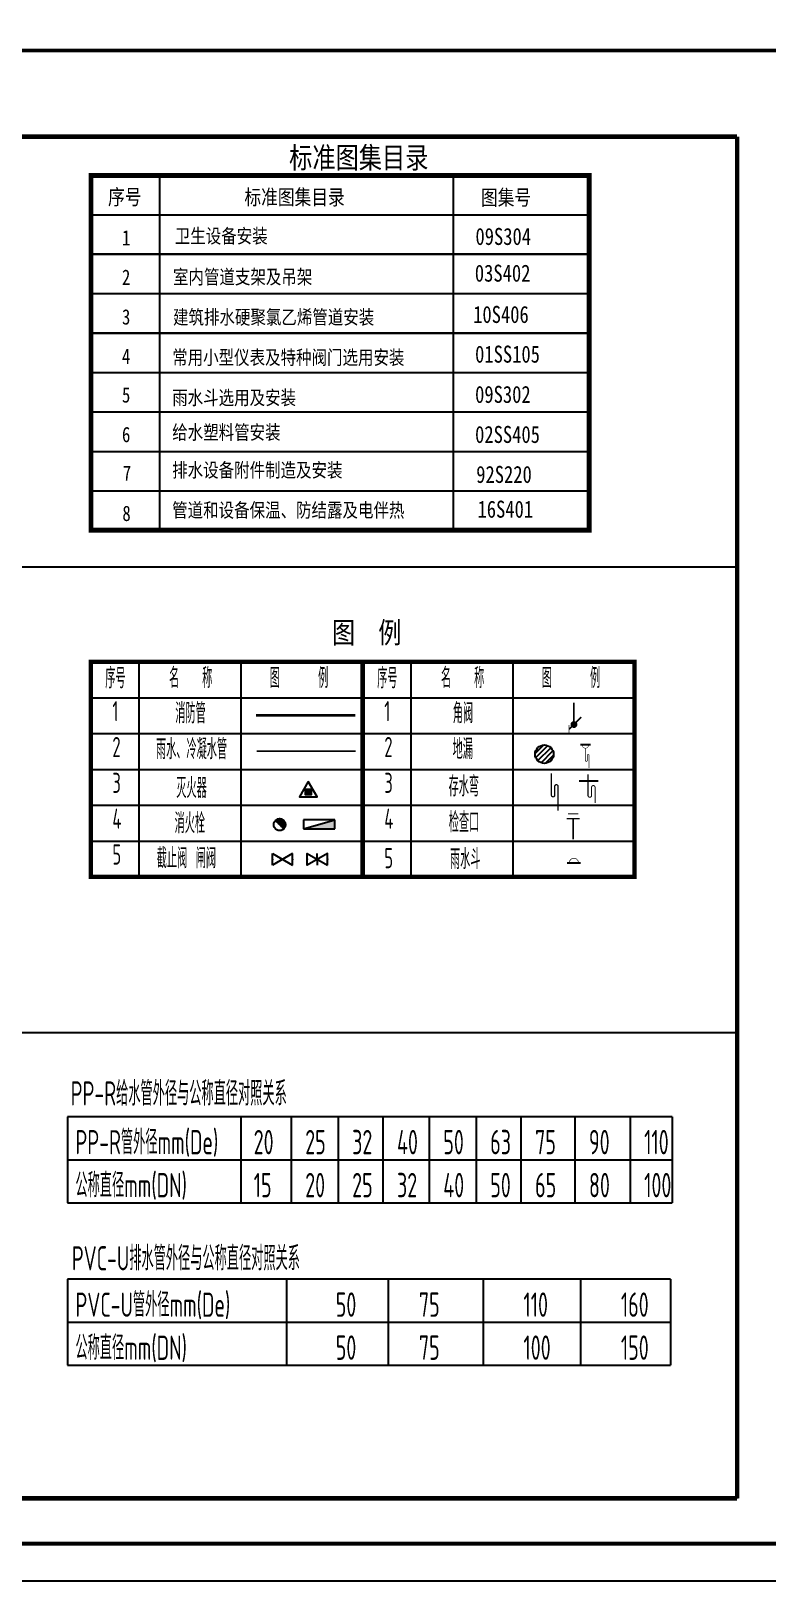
# Model space of a CAD drawing. Extents: x -409572 to -157272, y 600795 to 878326.
# Drawn here: x -380888 to -361168, y 794326 to 835851 of the extents above; entities that cross this region are included whole.
import ezdxf

# ---------------------------------------------------------------- set-up
doc = ezdxf.new("R2010")
doc.units = 0
doc.header["$LTSCALE"] = 1000
doc.header["$MEASUREMENT"] = 0
for name, pattern in [('CENTER2', [1.125, 0.75, -0.125, 0.125, -0.125]), ('CONTINOUS', [0]), ('PHANTOM2', [1.25, 0.625, -0.125, 0.125, -0.125, 0.125, -0.125])]:
    doc.linetypes.add(name, pattern=pattern)
doc.layers.get('0').update_dxf_attribs({"linetype": 'CONTINUOUS'})
for name, color, linetype in [('EQUIP_污水', 7, 'CONTINUOUS'), ('EQUIP_消火栓', 7, 'CONTINUOUS'), ('EQUIP_消防', 7, 'CONTINUOUS'), ('EQUIP_给水', 7, 'CONTINUOUS'), ('H-喷淋图块', 153, 'CONTINOUS'), ('PIPE-消防', 1, 'CONTINUOUS'), ('PIPE-雨水', 4, 'PHANTOM2'), ('TEXT', 7, 'CONTINUOUS'), ('TT', 7, 'CONTINUOUS'), ('TWT_TITLE', 7, 'CONTINUOUS'), ('图框', 66, 'CONTINUOUS'), ('设备材料表', 153, 'CONTINUOUS'), ('说明', 143, 'CONTINUOUS'), ('边框线', 143, 'CONTINUOUS')]:
    doc.layers.add(name, color=color, linetype=linetype)
doc.styles.add('HZ', font='txt', dxfattribs={"bigfont": 'hztxt'})
doc.styles.add('WW', font='gbenor.shx', dxfattribs={"width": 0.75, "bigfont": 'gbcbig.shx'})
doc.styles.add('宋体', font='')
doc.styles.get('宋体').set_extended_font_data('SimSun')

# ---------------------------------------------------------------- blocks, each defined once
blk = doc.blocks.new('$TWTSYS$00000141')
for p, q in [((-94, 8), (-10, 92)), ((-94, 8), (-10, 92)), ((-87, -35), (35, 87)), ((-87, -35), (35, 87)), ((-66, -66), (66, 66)), ((-66, -66), (66, 66)), ((-32, -87), (88, 33)), ((-32, -87), (88, 33)), ((11, -92), (92, -11)), ((11, -92), (92, -11))]:
    blk.add_line(p, q)
blk.add_circle((0, 0), 94)
blk.add_circle((0, 0), 94)
blk = doc.blocks.new('$ATTACHMENT$00000196')
blk.add_line((53, 944), (-347, 944))
for points, const_width in [([(-25, 944, -1.067664), (-275, 944)], 20), ([(0, 0), (0, 512, 1), (-75, 512), (-75, 312, -1), (-150, 312), (-150, 810)], 30)]:
    blk.add_lwpolyline(points, format="xyb", dxfattribs=dict(const_width=const_width))
at = {"style": 'HZ', "flags": 1}
for tag in ['WHAT', 'SPEC', 'UNIT']:
    blk.add_attdef(tag, (-150, 810), '', height=0.001, dxfattribs=at)
blk = doc.blocks.new('$ATTACHMENT$00000330')
blk.add_line((-454, 626), (87, 626))
at = {"const_width": 30}
blk.add_lwpolyline([(0, 0), (0, 456, 0.75), (-100, 456), (-100, 202, -0.75), (-200, 202), (-200, 816)], format="xyb", dxfattribs=at)
blk = doc.blocks.new('$TWTSYS$00000426')
for points, const_width in [([(-125, 407), (125, 407)], 20), ([(-100, 500), (100, 500)], 20), ([(0, 407), (0, 0)], 30)]:
    blk.add_lwpolyline(points, dxfattribs=dict(const_width=const_width))
at = {"style": 'HZ', "width": 0.7, "flags": 1}
for tag in ['UNIT', 'SPEC', 'WHAT']:
    blk.add_attdef(tag, (0, 0), '', height=0.001, dxfattribs=at)
blk = doc.blocks.new('$ATTACHMENT$00000214')
h = blk.add_hatch()
h.set_pattern_fill('ANSI31', color=256, scale=200, style=0)
h.set_pattern_definition([(45, (-38543.802, -6842.639), (-17.67767, 17.67767), [])])
h.paths.add_polyline_path([(-65, 2), (65, 2), (65, -128), (-65, -128)])
for points in [[(0, 172), (-198, -172), (198, -172)], [(-65, 2), (65, 2), (65, -128), (-65, -128)]]:
    blk.add_lwpolyline(points, close=True)
blk = doc.blocks.new('$ATTACHMENT$00000086')
at = {"color": 0}
for p, q in [((-5, 5, 0), (-131, 5, 0)), ((-15, 15, 0), (-130, 15, 0)), ((-130, -10, 0), (-130, 10, 0)), ((-10, 10, 0), (-130, 10, 0)), ((-21, 21, 0), (-129, 21, 0)), ((-26, 26, 0), (-128, 26, 0)), ((-31, 31, 0), (-127, 31, 0)), ((-36, 36, 0), (-126, 36, 0)), ((-125, -38, 0), (-125, 38, 0)), ((-42, 42, 0), (-124, 42, 0)), ((-47, 47, 0), (-122, 47, 0)), ((-120, -52, 0), (-120, 52, 0)), ((-52, 52, 0), (-120, 52, 0)), ((-57, 57, 0), (-118, 57, 0)), ((-115, -63, 0), (-115, 63, 0)), ((-63, 63, 0), (-115, 63, 0)), ((-68, 68, 0), (-112, 68, 0)), ((-109, -72, 0), (-109, 72, 0)), ((-73, 73, 0), (-108, 73, 0)), ((-78, 78, 0), (-105, 78, 0)), ((-104, -79, 0), (-104, 79, 0)), ((-84, 84, 0), (-101, 84, 0)), ((-99, -86, 0), (-99, 86, 0)), ((-89, 89, 0), (-96, 89, 0)), ((-94, -91, 0), (-94, 91, 0)), ((-88, -96, 0), (-88, 88, 0)), ((-83, -101, 0), (-83, 83, 0)), ((-78, -105, 0), (-78, 78, 0)), ((-73, -109, 0), (-73, 73, 0)), ((-67, -112, 0), (-67, 67, 0)), ((-62, -115, 0), (-62, 62, 0)), ((-57, -118, 0), (-57, 57, 0)), ((-52, -120, 0), (-52, 52, 0)), ((-46, -122, 0), (-46, 46, 0)), ((-41, -124, 0), (-41, 41, 0)), ((-36, -126, 0), (-36, 36, 0)), ((-31, -127, 0), (-31, 31, 0)), ((-25, -128, 0), (-25, 25, 0)), ((-20, -129, 0), (-20, 20, 0)), ((-15, -130, 0), (-15, 15, 0)), ((-10, -130, 0), (-10, 10, 0)), ((-4, -131, 0), (-4, 4, 0)), ((0, 0, 0), (-131, 0, 0)), ((6, -6, 0), (-131, -6, 0)), ((11, -11, 0), (-130, -11, 0)), ((16, -16, 0), (-130, -16, 0)), ((21, -21, 0), (-129, -21, 0)), ((27, -27, 0), (-128, -27, 0)), ((32, -32, 0), (-127, -32, 0)), ((37, -37, 0), (-125, -37, 0)), ((42, -42, 0), (-124, -42, 0)), ((48, -48, 0), (-122, -48, 0)), ((53, -53, 0), (-120, -53, 0)), ((58, -58, 0), (-117, -58, 0)), ((63, -63, 0), (-114, -63, 0)), ((69, -69, 0), (-111, -69, 0)), ((74, -74, 0), (-108, -74, 0)), ((79, -79, 0), (-104, -79, 0)), ((84, -84, 0), (-100, -84, 0)), ((90, -90, 0), (-95, -90, 0)), ((90, -95, 0), (-90, -95, 0)), ((84, -100, 0), (-84, -100, 0)), ((77, -105, 0), (-77, -105, 0)), ((70, -111, 0), (-70, -111, 0)), ((60, -116, 0), (-60, -116, 0)), ((49, -121, 0), (-49, -121, 0)), ((33, -126, 0), (-33, -126, 0)), ((1, -131, 0), (1, -1, 0)), ((6, -131, 0), (6, -6, 0)), ((11, -130, 0), (11, -11, 0)), ((17, -130, 0), (17, -17, 0)), ((22, -129, 0), (22, -22, 0)), ((27, -128, 0), (27, -27, 0)), ((32, -127, 0), (32, -32, 0)), ((38, -125, 0), (38, -38, 0)), ((43, -124, 0), (43, -43, 0)), ((48, -122, 0), (48, -48, 0)), ((53, -119, 0), (53, -53, 0)), ((59, -117, 0), (59, -59, 0)), ((64, -114, 0), (64, -64, 0)), ((69, -111, 0), (69, -69, 0)), ((74, -108, 0), (74, -74, 0)), ((80, -104, 0), (80, -80, 0)), ((85, -99, 0), (85, -85, 0)), ((90, -95, 0), (90, -90, 0))]:
    blk.add_line(p, q, dxfattribs=at)
blk.add_line((92, -92, 0), (-92, 92, 0))
for start, end in [(135, 315), (315, 135)]:
    blk.add_arc((0, 0, 0), 131, start, end)
blk = doc.blocks.new('$TWTSYS$00000434')
for p, q in [((-0.5, 0.5), (-0.5, -0.5)), ((-0.5, -0.5), (0.5, 0.5)), ((0.5, 0.5), (-0.5, 0.5)), ((0.5, -0.5), (0.5, 0.5)), ((-0.5, -0.5), (0.5, -0.5))]:
    blk.add_line(p, q)
blk.add_solid([(0.5, -0.5), (0.5, 0.5), (-0.5, -0.5)])
blk = doc.blocks.new('$ATTACHMENT$00000217')
blk.add_line((-150, 0), (150, 0))
at = {"const_width": 15}
blk.add_lwpolyline([(-99, 0, -1), (101, 0)], format="xyb", dxfattribs=at)
blk = doc.blocks.new('$ATTACHMENT$00000126')
for points, const_width in [([(0, 0), (-223, -223)], 30), ([(-133, -136), (-133, 264)], 30), ([(-223, -288), (-223, -146)], 15)]:
    blk.add_lwpolyline(points, dxfattribs=dict(const_width=const_width))
at = {"const_width": 62.5}
blk.add_lwpolyline([(-102, -136, -1), (-165, -136, -1)], format="xyb", close=True, dxfattribs=at)

msp = doc.modelspace()

# ---------------------------------------------------------------- linework, layer by layer
at = {"color": 0}
for p, q in [((-373879.7, 813812.9), (-374420.5, 813500.7)), ((-374420.5, 813500.7), (-374420.5, 813812.9)), ((-374420.5, 813812.9), (-373879.7, 813500.7)), ((-373879.7, 813500.7), (-373879.7, 813812.9))]:
    msp.add_line(p, q, dxfattribs=at)
msp.add_lwpolyline([(-372945.8, 813507.2), (-372945.8, 813819.4), (-373486.7, 813507.2), (-373486.7, 813819.4), (-372945.8, 813507.2)], dxfattribs=at)
for p in [(-374420.5, 813656.8), (-373879.7, 813656.8), (-373486.7, 813663.3), (-372945.8, 813663.3)]:
    msp.add_point(p, dxfattribs=at)
at = {"layer": 'EQUIP_污水', "const_width": 35.5}
msp.add_lwpolyline([(-366766.8, 814958.8), (-366766.8, 815614.4, 1), (-366855.4, 815614.4), (-366855.4, 815378, -1), (-366944.1, 815378), (-366944.1, 815966.3)], format="xyb", dxfattribs=at)
at = {"layer": 'H-喷淋图块', "color": 134, "ltscale": 0.5}
for points in [[(-381371.8, 821499.7), (-361970.3, 821499.7)], [(-381371.8, 809019.7), (-361970.3, 809019.7)]]:
    msp.add_lwpolyline(points, dxfattribs=at)
at = {"layer": 'PIPE-消防', "linetype": 'CENTER2', "ltscale": 2, "const_width": 70}
msp.add_lwpolyline([(-374858, 817517.2), (-372199.3, 817517.2)], dxfattribs=at)
at = {"layer": 'PIPE-雨水', "const_width": 52.5}
msp.add_lwpolyline([(-374837.4, 816557.2), (-372191.1, 816557.2)], dxfattribs=at)
at = {"layer": 'TT'}
for p, q in [((-379906.4, 806765.2), (-379906.4, 804461.2)), ((-363710.6, 806765.2), (-379906.4, 806765.2)), ((-379906.4, 804461.2), (-363710.6, 804461.2)), ((-379906.4, 802410.8), (-379906.4, 800106.8)), ((-363750.6, 802410.8), (-379906.4, 802410.8))]:
    msp.add_line(p, q, dxfattribs=at)
for points in [[(-377445.7, 831981.8), (-377445.7, 822477.8)], [(-375264.5, 806765.2), (-375264.5, 804461.2)], [(-373918.9, 806765.2), (-373918.9, 804461.2)], [(-372661.1, 806765.2), (-372661.1, 804461.2)], [(-371458.7, 806765.2), (-371458.7, 804461.2)], [(-370219.4, 806765.2), (-370219.4, 804461.2)], [(-368961.6, 806765.2), (-368961.6, 804461.2)], [(-367759.2, 806765.2), (-367759.2, 804461.2)], [(-366316.7, 806765.2), (-366316.7, 804461.2)], [(-364837.3, 806765.2), (-364837.3, 804461.2)], [(-363710.6, 806765.2), (-363710.6, 804461.2)], [(-379906.4, 805613.2), (-363710.6, 805613.2)], [(-374046.1, 802410.8), (-374046.1, 800106.8)], [(-371318, 802410.8), (-371318, 800106.8)], [(-368774.6, 802410.8), (-368774.6, 800106.8)], [(-366165, 802410.8), (-366165, 800106.8)], [(-363750.6, 802410.8), (-363750.6, 800106.8)], [(-379906.4, 801258.8), (-363750.6, 801258.8)]]:
    msp.add_lwpolyline(points, dxfattribs=at)
at = {"layer": 'TWT_TITLE', "color": 4}
msp.add_lwpolyline([(-409572, 794325.7), (-335272, 794325.7), (-335272, 836325.7), (-409572, 836325.7)], close=True, dxfattribs=at)
at = {"layer": 'TWT_TITLE', "color": 4, "const_width": 100}
msp.add_lwpolyline([(-407072, 795325.7), (-336272, 795325.7), (-336272, 835325.7), (-407072, 835325.7)], close=True, dxfattribs=at)
at = {"layer": '图框', "color": 134}
msp.add_line((-361970.3, 833019.7), (-361970.3, 796539.7), dxfattribs=at)
at = {"layer": '图框', "color": 3, "const_width": 118.8}
for points in [[(-403351.8, 833019.7), (-361970.3, 833019.7)], [(-361970.3, 833019.7), (-361970.3, 796539.7)], [(-403351.8, 796539.7), (-361970.3, 796539.7)]]:
    msp.add_lwpolyline(points, dxfattribs=at)
at = {"layer": '说明', "color": 0}
for q in [(-373216.2, 813819.4), (-373216.2, 813507.2)]:
    msp.add_line((-373216.2, 813663.3), q, dxfattribs=at)
at = {"layer": '边框线', "color": 0}
for p, q in [((-379279.2, 829869.8), (-365934.7, 829869.8)), ((-379279.2, 828813.8), (-365934.7, 828813.8)), ((-379279.2, 827757.8), (-365934.7, 827757.8)), ((-379279.2, 826701.8), (-365934.7, 826701.8)), ((-379279.2, 825645.8), (-365934.7, 825645.8)), ((-379279.2, 824589.8), (-365934.7, 824589.8)), ((-370521.7, 824589.8), (-365934.7, 824589.8)), ((-379279.2, 823533.8), (-365934.7, 823533.8)), ((-372001.5, 813187.7), (-364716.1, 813187.7)), ((-379906.4, 800106.8), (-363750.6, 800106.8))]:
    msp.add_line(p, q, dxfattribs=at)
at = {"layer": '边框线', "color": 3}
for p, q in [((-377986, 813187.7), (-377986, 818947.7)), ((-375254.8, 813187.7), (-375254.8, 818947.7)), ((-370700.6, 813187.7), (-370700.6, 818947.7)), ((-367969.4, 813187.7), (-367969.4, 818947.7)), ((-379286.9, 817987.7), (-372001.5, 817987.7)), ((-372001.5, 817987.7), (-364716.1, 817987.7)), ((-379286.9, 817027.7), (-372001.5, 817027.7)), ((-372001.5, 817027.7), (-364716.1, 817027.7)), ((-379286.9, 816067.7), (-372001.5, 816067.7)), ((-372001.5, 816067.7), (-364716.1, 816067.7)), ((-379286.9, 815107.7), (-372001.5, 815107.7)), ((-372001.5, 815107.7), (-364716.1, 815107.7)), ((-379286.9, 814147.7), (-372001.5, 814147.7)), ((-372001.5, 814147.7), (-364716.1, 814147.7)), ((-379286.9, 813187.7), (-372001.5, 813187.7)), ((-379286.9, 813187.7), (-372001.5, 813187.7)), ((-372001.5, 813187.7), (-364716.1, 813187.7)), ((-372001.5, 813187.7), (-364716.1, 813187.7))]:
    msp.add_line(p, q, dxfattribs=at)
at = {"layer": '边框线', "color": 0, "const_width": 130.7}
msp.add_lwpolyline([(-379279.2, 831981.8), (-379279.2, 822477.8), (-365934.7, 822477.8), (-365934.7, 831981.8), (-379279.2, 831981.8)], dxfattribs=at)
at = {"layer": '边框线', "color": 0}
for points in [[(-369579.9, 831981.8), (-369579.9, 822477.8)], [(-379279.2, 830925.8), (-365934.7, 830925.8)], [(-379279.2, 830925.8), (-365934.7, 830925.8)], [(-365934.7, 829869.8), (-379279.2, 829869.8)], [(-379279.2, 828813.8), (-365934.7, 828813.8)], [(-365934.7, 827757.8), (-379279.2, 827757.8)]]:
    msp.add_lwpolyline(points, dxfattribs=at)
at = {"layer": '边框线', "color": 3, "const_width": 118.8}
for points in [[(-379286.9, 818947.7), (-379286.9, 813187.7), (-372001.5, 813187.7), (-372001.5, 818947.7), (-379286.9, 818947.7)], [(-372001.5, 818947.7), (-372001.5, 813187.7), (-364716.1, 813187.7), (-364716.1, 818947.7), (-372001.5, 818947.7)]]:
    msp.add_lwpolyline(points, dxfattribs=at)

# ---------------------------------------------------------------- block references
at = {"layer": 'EQUIP_污水'}
for name, p, xscale, yscale, zscale in [('$ATTACHMENT$00000196', (-365935.2, 816103.9), 0.656639999942854, 0.656639999942854, 0.65664), ('$ATTACHMENT$00000330', (-365774.2, 815167.9), 0.9455615999177098, 0.9455615999177098, 0.9455616000000002), ('$TWTSYS$00000426', (-366362.1, 814192.2), 1.368000000016764, 1.368000000016764, 1.368)]:
    msp.add_blockref(name, p, dxfattribs=dict(at, xscale=xscale, yscale=yscale, zscale=zscale))
at = {"layer": 'EQUIP_污水', "linetype": 'BYBLOCK', "xscale": 1.2, "yscale": 1.2, "zscale": 1.2}
msp.add_blockref('$ATTACHMENT$00000217', (-366342.8, 813568.8), dxfattribs=at)
at = {"layer": 'EQUIP_消火栓', "xscale": 840, "yscale": 240, "zscale": 840, "rotation": 359.9999999999999}
msp.add_blockref('$TWTSYS$00000434', (-373168.5, 814593.9), dxfattribs=at)
at = {"layer": 'EQUIP_消防', "xscale": 1.2, "yscale": 1.2, "zscale": 1.2}
msp.add_blockref('$ATTACHMENT$00000214', (-373457.4, 815538.8), dxfattribs=at)
at = {"layer": 'EQUIP_消防', "xscale": -1.2, "yscale": 1.2, "zscale": 1.2, "rotation": 90}
msp.add_blockref('$ATTACHMENT$00000086', (-374226.3, 814587.1), dxfattribs=at)
at = {"layer": 'EQUIP_给水', "linetype": 'BYBLOCK', "xscale": 1.4592, "yscale": 1.4592, "zscale": 1.4592}
msp.add_blockref('$ATTACHMENT$00000126', (-366146.3, 817468.8), dxfattribs=at)
at = {"layer": '设备材料表', "xscale": 2.626559999771416, "yscale": 2.626560000004247, "zscale": 2.626559999999997}
msp.add_blockref('$TWTSYS$00000141', (-367133.5, 816476.7), dxfattribs=at)

# ---------------------------------------------------------------- texts
at = {"layer": 'TEXT', "color": 3, "style": '宋体', "width": 0.8}
for s, height, p in [('标准图集目录', 570.24, (-373971.3, 832173.5, 0)), ('序号', 410.57, (-378822, 831199.3)), ('标准图集目录', 410.57, (-375169.4, 831193.9)), ('图集号', 410.57, (-368831.7, 831184.4, 0)), ('1', 410.6, (-378450, 830105.4)), ('卫生设备安装', 380.16, (-377035.6, 830169.3, 0)), ('09S304', 456.19, (-368979.5, 830118.7, 0)), ('2', 410.6, (-378450, 829049.4)), ('室内管道支架及吊架', 380.16, (-377083.4, 829072.7)), ('03S402', 456.19, (-368995.8, 829135.7)), ('建筑排水硬聚氯乙烯管道安装 ', 380.16, (-377083.4, 827994.3)), ('10S406', 456.19, (-369041.1, 828029)), ('3', 410.6, (-378450, 827985.8)), ('4', 410.6, (-378450, 826929.2)), ('常用小型仪表及特种阀门选用安装', 380.16, (-377104.6, 826915.9)), ('01SS105', 456.19, (-368989.1, 826965.6)), ('09S302', 456.19, (-368989.1, 825887.2)), ('5', 410.6, (-378450, 825896.6)), ('雨水斗选用及安装', 380.16, (-377104.6, 825837.6)), ('6', 410.6, (-378450, 824835.1)), ('给水塑料管安装', 380.16, (-377104.6, 824910.5)), ('02SS405', 456.19, (-368989.1, 824814.6)), ('排水设备附件制造及安装', 380.16, (-377104.6, 823897.7)), ('7', 410.6, (-378425.8, 823800)), ('92S220', 456.19, (-368958.7, 823743.6)), ('8', 410.6, (-378439.3, 822723.1)), ('管道和设备保温、防结露及电伴热', 380.16, (-377104.6, 822824.3)), ('16S401', 456.19, (-368924.3, 822811.9)), ('图  例', 570.24, (-372825.7, 819449.2))]:
    msp.add_text(s, height=height, dxfattribs=at).set_placement(p)
at = {"layer": 'TT', "style": 'WW', "width": 0.7}
for s, height, p in [('序号', 540, (-378897.5, 818242.3)), ('名   称', 540, (-377188.4, 818247.6)), ('图     例', 540, (-374491.1, 818247.6)), ('序号', 540, (-371612.1, 818242.3)), ('名   称', 540, (-369903, 818247.6)), ('图     例', 540, (-367205.8, 818247.6)), ('1', 540, (-378706.9, 817358.5)), ('消防管', 540, (-377022, 817304.7)), ('1', 540, (-371421.6, 817358.5)), ('角阀', 540, (-369586.4, 817304.7)), ('2', 540, (-378706.9, 816398.5)), ('雨水、冷凝水管', 540, (-377539.4, 816341.9)), ('2', 540, (-371421.6, 816398.5)), ('地漏', 540, (-369592.6, 816344.7)), ('3', 540, (-378706.9, 815438.5)), ('3', 540, (-371421.6, 815438.5)), ('灭火器', 540, (-376994.6, 815299.3)), ('存水弯', 540, (-369699.7, 815344)), ('4', 540, (-378706.9, 814478.5)), ('消火栓', 540, (-377040.9, 814357.2)), ('4', 540, (-371421.6, 814478.5)), ('检查口', 540, (-369694.4, 814381.1)), ('5', 540, (-378706.9, 813518.5)), ('截止阀', 540, (-377518.2, 813419.2)), ('闸阀', 540, (-376473.3, 813419.2)), ('5', 540, (-371421.6, 813420.7)), ('雨水斗', 540, (-369662.2, 813397.2)), ('PP-R给水管外径与公称直径对照关系', 648, (-379825.5, 807063.3)), ('PP-R管外径mm(De)', 648, (-379696.8, 805757.2)), ('20', 653.4, (-374921.1, 805757.2)), ('25', 653.4, (-373540.8, 805757.2)), ('32', 653.4, (-372283, 805757.2)), ('40', 653.4, (-371080.6, 805757.2)), ('50', 653.4, (-369841.3, 805757.2)), ('63', 653.4, (-368583.5, 805757.2)), ('75', 653.4, (-367381.1, 805757.2)), ('90', 653.4, (-365938.6, 805757.2)), ('110', 653.4, (-364459.1, 805757.2)), ('公称直径mm(DN)', 648, (-379696.8, 804605.2)), ('15', 653.4, (-374921.1, 804605.2)), ('20', 653.4, (-373540.8, 804605.2)), ('25', 653.4, (-372283, 804605.2)), ('32', 653.4, (-371080.6, 804605.2)), ('40', 653.4, (-369841.3, 804605.2)), ('50', 653.4, (-368583.5, 804605.2)), ('65', 653.4, (-367381.1, 804605.2)), ('80', 653.4, (-365938.6, 804605.2)), ('100', 653.4, (-364459.1, 804605.2)), ('PVC-U排水管外径与公称直径对照关系', 648, (-379794.5, 802647.2)), ('PVC-U管外径mm(De)', 648, (-379696.8, 801402.8)), ('50', 653.4, (-372722.5, 801402.8)), ('75', 653.4, (-370494.1, 801402.8)), ('110', 653.4, (-367692.8, 801402.8)), ('160', 653.4, (-365082.6, 801402.8)), ('公称直径mm(DN)', 648, (-379696.8, 800250.8)), ('50', 653.4, (-372722.5, 800250.8)), ('75', 653.4, (-370494.1, 800250.8)), ('100', 653.4, (-367692.8, 800250.8)), ('150', 653.4, (-365082.6, 800250.8))]:
    msp.add_text(s, height=height, dxfattribs=at).set_placement(p)

doc.saveas('drawing.dxf')
